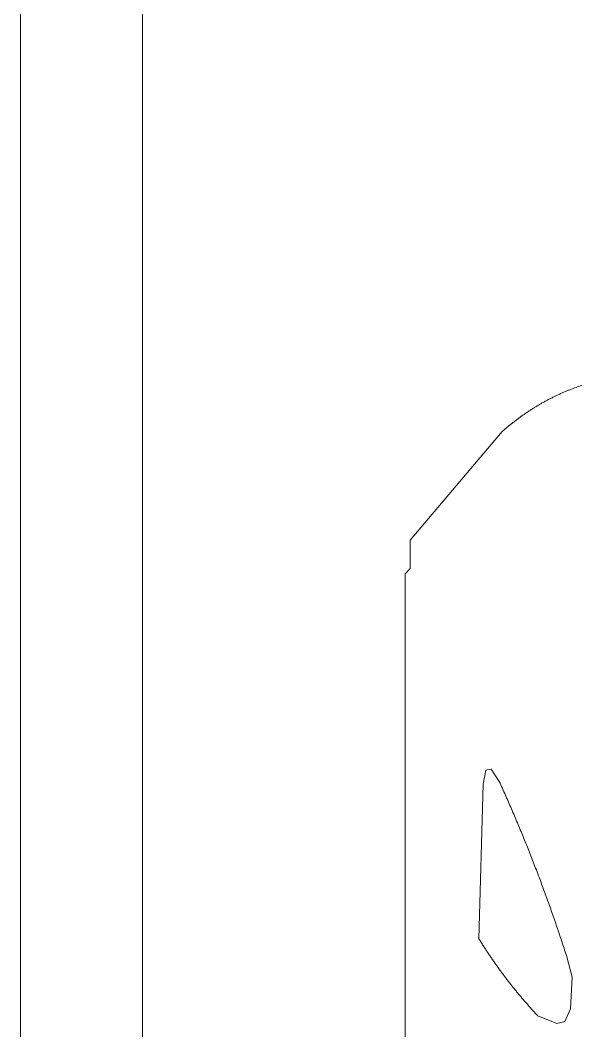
# Model space of a CAD drawing. Header units: millimetres. Extents: x 10 to 410, y 10 to 287.
# Drawn here: x 95.45 to 102.36, y 155.97 to 168.4 of the extents above; entities that cross this region are included whole.
import ezdxf

# ---------------------------------------------------------------- set-up
doc = ezdxf.new("R2010")
doc.units = ezdxf.units.MM
doc.layers.add('LAYER6', color=252, linetype='Continuous')

# ---------------------------------------------------------------- blocks, each defined once
blk = doc.blocks.new('FcPack%d0')
at = {"layer": 'LAYER6', "color": 1, "linetype": 'Continuous', "lineweight": 13}
for p, q in [((-49.647, -31.749), (-49.653, 73.62)), ((-48.147, -31.749), (-48.153, 73.62)), ((-49.65, 31.366), (-49.647, -31.749)), ((-42.858, 7.96), (-42.868, 7.956)), ((-42.848, 7.963), (-42.858, 7.96)), ((-42.838, 7.967), (-42.848, 7.963)), ((-42.829, 7.971), (-42.838, 7.967)), ((-42.811, 7.977), (-42.829, 7.971)), ((-42.794, 7.983), (-42.811, 7.977)), ((-42.777, 7.989), (-42.794, 7.983)), ((-42.759, 7.995), (-42.777, 7.989)), ((-42.742, 8.001), (-42.759, 7.995)), ((-43.135, 7.836), (-43.145, 7.831)), ((-43.126, 7.841), (-43.135, 7.836)), ((-43.116, 7.846), (-43.126, 7.841)), ((-43.107, 7.85), (-43.116, 7.846)), ((-43.098, 7.855), (-43.107, 7.85)), ((-43.088, 7.86), (-43.098, 7.855)), ((-43.079, 7.864), (-43.088, 7.86)), ((-43.069, 7.869), (-43.079, 7.864)), ((-43.06, 7.873), (-43.069, 7.869)), ((-43.05, 7.878), (-43.06, 7.873)), ((-43.041, 7.882), (-43.05, 7.878)), ((-43.031, 7.887), (-43.041, 7.882)), ((-43.022, 7.891), (-43.031, 7.887)), ((-43.012, 7.895), (-43.022, 7.891)), ((-43.003, 7.9), (-43.012, 7.895)), ((-42.993, 7.904), (-43.003, 7.9)), ((-42.984, 7.908), (-42.993, 7.904)), ((-42.974, 7.912), (-42.984, 7.908)), ((-42.964, 7.917), (-42.974, 7.912)), ((-42.955, 7.921), (-42.964, 7.917)), ((-42.945, 7.925), (-42.955, 7.921)), ((-42.936, 7.929), (-42.945, 7.925)), ((-42.926, 7.933), (-42.936, 7.929)), ((-42.916, 7.937), (-42.926, 7.933)), ((-42.907, 7.941), (-42.916, 7.937)), ((-42.897, 7.944), (-42.907, 7.941)), ((-42.887, 7.948), (-42.897, 7.944)), ((-42.877, 7.952), (-42.887, 7.948)), ((-42.868, 7.956), (-42.877, 7.952)), ((-43.355, 7.71), (-43.364, 7.704)), ((-43.346, 7.716), (-43.355, 7.71)), ((-43.337, 7.721), (-43.346, 7.716)), ((-43.328, 7.727), (-43.337, 7.721)), ((-43.319, 7.732), (-43.328, 7.727)), ((-43.31, 7.738), (-43.319, 7.732)), ((-43.301, 7.743), (-43.31, 7.738)), ((-43.292, 7.749), (-43.301, 7.743)), ((-43.283, 7.754), (-43.292, 7.749)), ((-43.274, 7.76), (-43.283, 7.754)), ((-43.264, 7.765), (-43.274, 7.76)), ((-43.255, 7.77), (-43.264, 7.765)), ((-43.246, 7.776), (-43.255, 7.77)), ((-43.237, 7.781), (-43.246, 7.776)), ((-43.228, 7.786), (-43.237, 7.781)), ((-43.219, 7.791), (-43.228, 7.786)), ((-43.209, 7.796), (-43.219, 7.791)), ((-43.2, 7.801), (-43.209, 7.796)), ((-43.191, 7.806), (-43.2, 7.801)), ((-43.182, 7.811), (-43.191, 7.806)), ((-43.172, 7.816), (-43.182, 7.811)), ((-43.163, 7.821), (-43.172, 7.816)), ((-43.154, 7.826), (-43.163, 7.821)), ((-43.145, 7.831), (-43.154, 7.826)), ((-43.53, 7.589), (-43.538, 7.583)), ((-43.521, 7.596), (-43.53, 7.589)), ((-43.512, 7.602), (-43.521, 7.596)), ((-43.504, 7.608), (-43.512, 7.602)), ((-43.495, 7.614), (-43.504, 7.608)), ((-43.487, 7.621), (-43.495, 7.614)), ((-43.478, 7.627), (-43.487, 7.621)), ((-43.469, 7.633), (-43.478, 7.627)), ((-43.461, 7.639), (-43.469, 7.633)), ((-43.452, 7.645), (-43.461, 7.639)), ((-43.443, 7.651), (-43.452, 7.645)), ((-43.434, 7.657), (-43.443, 7.651)), ((-43.426, 7.663), (-43.434, 7.657)), ((-43.417, 7.669), (-43.426, 7.663)), ((-43.408, 7.675), (-43.417, 7.669)), ((-43.399, 7.681), (-43.408, 7.675)), ((-43.39, 7.687), (-43.399, 7.681)), ((-43.381, 7.693), (-43.39, 7.687)), ((-43.373, 7.698), (-43.381, 7.693)), ((-43.364, 7.704), (-43.373, 7.698)), ((-43.688, 7.462), (-43.696, 7.455)), ((-43.68, 7.469), (-43.688, 7.462)), ((-43.672, 7.476), (-43.68, 7.469)), ((-43.664, 7.483), (-43.672, 7.476)), ((-43.655, 7.49), (-43.664, 7.483)), ((-43.647, 7.496), (-43.655, 7.49)), ((-43.639, 7.503), (-43.647, 7.496)), ((-43.631, 7.51), (-43.639, 7.503)), ((-43.622, 7.517), (-43.631, 7.51)), ((-43.614, 7.524), (-43.622, 7.517)), ((-43.606, 7.53), (-43.614, 7.524)), ((-43.597, 7.537), (-43.606, 7.53)), ((-43.589, 7.544), (-43.597, 7.537)), ((-43.58, 7.55), (-43.589, 7.544)), ((-43.572, 7.557), (-43.58, 7.55)), ((-43.564, 7.563), (-43.572, 7.557)), ((-43.555, 7.57), (-43.564, 7.563)), ((-43.547, 7.576), (-43.555, 7.57)), ((-43.538, 7.583), (-43.547, 7.576)), ((-43.72, 7.433), (-44.855, 6.096)), ((-43.712, 7.441), (-43.72, 7.433)), ((-43.704, 7.448), (-43.712, 7.441)), ((-43.696, 7.455), (-43.704, 7.448)), ((-44.855, 6.096), (-44.855, 5.747)), ((-44.855, 5.747), (-44.914, 5.682)), ((-44.914, 5.682), (-44.914, -0.615)), ((-43.921, 3.268), (-43.955, 3.094)), ((-43.857, 3.28), (-43.921, 3.268)), ((-43.757, 3.128), (-43.857, 3.28)), ((-43.748, 3.107), (-43.757, 3.128)), ((-43.955, 3.094), (-44.007, 1.191)), ((-43.738, 3.086), (-43.748, 3.107)), ((-43.729, 3.065), (-43.738, 3.086)), ((-43.719, 3.044), (-43.729, 3.065)), ((-43.71, 3.023), (-43.719, 3.044)), ((-43.7, 3.002), (-43.71, 3.023)), ((-43.691, 2.981), (-43.7, 3.002)), ((-43.682, 2.96), (-43.691, 2.981)), ((-43.672, 2.939), (-43.682, 2.96)), ((-43.663, 2.917), (-43.672, 2.939)), ((-43.654, 2.896), (-43.663, 2.917)), ((-43.644, 2.875), (-43.654, 2.896)), ((-43.635, 2.854), (-43.644, 2.875)), ((-43.626, 2.833), (-43.635, 2.854)), ((-43.617, 2.812), (-43.626, 2.833)), ((-43.607, 2.79), (-43.617, 2.812)), ((-43.598, 2.769), (-43.607, 2.79)), ((-43.589, 2.748), (-43.598, 2.769)), ((-43.58, 2.726), (-43.589, 2.748)), ((-43.571, 2.705), (-43.58, 2.726)), ((-43.562, 2.684), (-43.571, 2.705)), ((-43.553, 2.663), (-43.562, 2.684)), ((-43.544, 2.641), (-43.553, 2.663)), ((-43.535, 2.62), (-43.544, 2.641)), ((-43.526, 2.599), (-43.535, 2.62)), ((-43.517, 2.577), (-43.526, 2.599)), ((-43.508, 2.556), (-43.517, 2.577)), ((-43.499, 2.534), (-43.508, 2.556)), ((-43.49, 2.513), (-43.499, 2.534)), ((-43.481, 2.492), (-43.49, 2.513)), ((-43.473, 2.47), (-43.481, 2.492)), ((-43.464, 2.449), (-43.473, 2.47)), ((-43.455, 2.427), (-43.464, 2.449)), ((-43.446, 2.406), (-43.455, 2.427)), ((-43.438, 2.384), (-43.446, 2.406)), ((-43.429, 2.363), (-43.438, 2.384)), ((-43.42, 2.341), (-43.429, 2.363)), ((-43.412, 2.32), (-43.42, 2.341)), ((-43.403, 2.298), (-43.412, 2.32)), ((-43.394, 2.277), (-43.403, 2.298)), ((-43.386, 2.255), (-43.394, 2.277)), ((-43.377, 2.234), (-43.386, 2.255)), ((-43.369, 2.212), (-43.377, 2.234)), ((-43.36, 2.191), (-43.369, 2.212)), ((-43.352, 2.169), (-43.36, 2.191)), ((-43.343, 2.147), (-43.352, 2.169)), ((-43.335, 2.126), (-43.343, 2.147)), ((-43.327, 2.104), (-43.335, 2.126)), ((-43.318, 2.083), (-43.327, 2.104)), ((-43.31, 2.061), (-43.318, 2.083)), ((-43.301, 2.039), (-43.31, 2.061)), ((-43.293, 2.018), (-43.301, 2.039)), ((-43.285, 1.996), (-43.293, 2.018)), ((-43.277, 1.974), (-43.285, 1.996)), ((-43.268, 1.952), (-43.277, 1.974)), ((-43.26, 1.931), (-43.268, 1.952)), ((-43.252, 1.909), (-43.26, 1.931)), ((-43.244, 1.887), (-43.252, 1.909)), ((-43.236, 1.866), (-43.244, 1.887)), ((-43.228, 1.844), (-43.236, 1.866)), ((-43.22, 1.822), (-43.228, 1.844)), ((-43.212, 1.8), (-43.22, 1.822)), ((-43.204, 1.778), (-43.212, 1.8)), ((-43.196, 1.757), (-43.204, 1.778)), ((-43.188, 1.735), (-43.196, 1.757)), ((-43.18, 1.713), (-43.188, 1.735)), ((-43.172, 1.691), (-43.18, 1.713)), ((-43.164, 1.669), (-43.172, 1.691)), ((-43.156, 1.647), (-43.164, 1.669)), ((-43.148, 1.625), (-43.156, 1.647)), ((-43.14, 1.604), (-43.148, 1.625)), ((-43.133, 1.582), (-43.14, 1.604)), ((-43.125, 1.56), (-43.133, 1.582)), ((-43.117, 1.538), (-43.125, 1.56)), ((-43.109, 1.516), (-43.117, 1.538)), ((-43.102, 1.494), (-43.109, 1.516)), ((-43.094, 1.472), (-43.102, 1.494)), ((-43.086, 1.45), (-43.094, 1.472)), ((-43.079, 1.428), (-43.086, 1.45)), ((-43.071, 1.406), (-43.079, 1.428)), ((-43.063, 1.384), (-43.071, 1.406)), ((-43.056, 1.362), (-43.063, 1.384)), ((-43.048, 1.34), (-43.056, 1.362)), ((-43.041, 1.318), (-43.048, 1.34)), ((-43.033, 1.296), (-43.041, 1.318)), ((-43.026, 1.274), (-43.033, 1.296)), ((-43.019, 1.252), (-43.026, 1.274)), ((-43.011, 1.23), (-43.019, 1.252)), ((-44.007, 1.191), (-44.001, 1.181)), ((-44.001, 1.181), (-43.994, 1.17)), ((-43.994, 1.17), (-43.988, 1.16)), ((-43.988, 1.16), (-43.981, 1.15)), ((-43.981, 1.15), (-43.975, 1.139)), ((-43.975, 1.139), (-43.968, 1.129)), ((-43.968, 1.129), (-43.962, 1.119)), ((-43.004, 1.208), (-43.011, 1.23)), ((-42.997, 1.186), (-43.004, 1.208)), ((-42.989, 1.163), (-42.997, 1.186)), ((-42.982, 1.141), (-42.989, 1.163)), ((-42.975, 1.119), (-42.982, 1.141)), ((-42.967, 1.097), (-42.975, 1.119)), ((-43.962, 1.119), (-43.955, 1.109)), ((-43.955, 1.109), (-43.949, 1.098)), ((-43.949, 1.098), (-43.942, 1.088)), ((-43.942, 1.088), (-43.936, 1.078)), ((-43.936, 1.078), (-43.929, 1.068)), ((-43.929, 1.068), (-43.922, 1.058)), ((-43.922, 1.058), (-43.916, 1.047)), ((-43.916, 1.047), (-43.909, 1.037)), ((-43.909, 1.037), (-43.902, 1.027)), ((-43.902, 1.027), (-43.896, 1.017)), ((-43.896, 1.017), (-43.889, 1.007)), ((-43.889, 1.007), (-43.882, 0.997)), ((-43.882, 0.997), (-43.875, 0.987)), ((-42.96, 1.075), (-42.967, 1.097)), ((-42.953, 1.053), (-42.96, 1.075)), ((-42.946, 1.031), (-42.953, 1.053)), ((-42.939, 1.008), (-42.946, 1.031)), ((-42.932, 0.986), (-42.939, 1.008)), ((-43.875, 0.987), (-43.868, 0.977)), ((-43.868, 0.977), (-43.862, 0.967)), ((-43.862, 0.967), (-43.855, 0.957)), ((-43.855, 0.957), (-43.848, 0.947)), ((-43.848, 0.947), (-43.841, 0.937)), ((-43.841, 0.937), (-43.834, 0.927)), ((-43.834, 0.927), (-43.827, 0.917)), ((-43.827, 0.917), (-43.82, 0.907)), ((-43.82, 0.907), (-43.813, 0.897)), ((-43.813, 0.897), (-43.806, 0.887)), ((-43.806, 0.887), (-43.799, 0.877)), ((-43.799, 0.877), (-43.792, 0.867)), ((-42.86, 0.722), (-42.932, 0.986)), ((-43.792, 0.867), (-43.785, 0.857)), ((-43.785, 0.857), (-43.778, 0.848)), ((-43.778, 0.848), (-43.771, 0.838)), ((-43.771, 0.838), (-43.764, 0.828)), ((-43.764, 0.828), (-43.757, 0.818)), ((-43.757, 0.818), (-43.75, 0.808)), ((-43.75, 0.808), (-43.743, 0.799)), ((-43.743, 0.799), (-43.736, 0.789)), ((-43.736, 0.789), (-43.729, 0.779)), ((-43.729, 0.779), (-43.721, 0.769)), ((-43.721, 0.769), (-43.714, 0.76)), ((-43.714, 0.76), (-43.707, 0.75)), ((-43.707, 0.75), (-43.7, 0.74)), ((-43.7, 0.74), (-43.693, 0.731)), ((-43.693, 0.731), (-43.685, 0.721)), ((-43.685, 0.721), (-43.678, 0.711)), ((-43.678, 0.711), (-43.671, 0.702)), ((-43.671, 0.702), (-43.663, 0.692)), ((-43.663, 0.692), (-43.656, 0.683)), ((-43.656, 0.683), (-43.649, 0.673)), ((-43.649, 0.673), (-43.641, 0.664)), ((-43.641, 0.664), (-43.634, 0.654)), ((-43.634, 0.654), (-43.626, 0.645)), ((-43.626, 0.645), (-43.619, 0.635)), ((-43.619, 0.635), (-43.612, 0.626)), ((-43.612, 0.626), (-43.604, 0.616)), ((-42.882, 0.329), (-42.86, 0.722)), ((-43.604, 0.616), (-43.597, 0.607)), ((-43.597, 0.607), (-43.589, 0.597)), ((-43.589, 0.597), (-43.582, 0.588)), ((-43.582, 0.588), (-43.574, 0.579)), ((-43.574, 0.579), (-43.566, 0.569)), ((-43.566, 0.569), (-43.559, 0.56)), ((-43.559, 0.56), (-43.551, 0.551)), ((-43.551, 0.551), (-43.544, 0.541)), ((-43.544, 0.541), (-43.536, 0.532)), ((-43.536, 0.532), (-43.528, 0.523)), ((-43.528, 0.523), (-43.521, 0.513)), ((-43.521, 0.513), (-43.513, 0.504)), ((-43.513, 0.504), (-43.505, 0.495)), ((-43.505, 0.495), (-43.498, 0.486)), ((-43.498, 0.486), (-43.49, 0.477)), ((-43.49, 0.477), (-43.482, 0.467)), ((-43.482, 0.467), (-43.474, 0.458)), ((-43.474, 0.458), (-43.467, 0.449)), ((-43.467, 0.449), (-43.459, 0.44)), ((-43.459, 0.44), (-43.451, 0.431)), ((-43.451, 0.431), (-43.443, 0.422)), ((-43.443, 0.422), (-43.435, 0.413)), ((-43.435, 0.413), (-43.427, 0.404)), ((-43.427, 0.404), (-43.42, 0.395)), ((-43.42, 0.395), (-43.412, 0.386)), ((-43.412, 0.386), (-43.404, 0.377)), ((-43.404, 0.377), (-43.396, 0.368)), ((-43.396, 0.368), (-43.388, 0.359)), ((-43.388, 0.359), (-43.38, 0.35)), ((-43.38, 0.35), (-43.372, 0.341)), ((-43.372, 0.341), (-43.364, 0.332)), ((-43.364, 0.332), (-43.356, 0.323)), ((-43.356, 0.323), (-43.348, 0.314)), ((-43.348, 0.314), (-43.34, 0.305)), ((-43.34, 0.305), (-43.332, 0.297)), ((-43.332, 0.297), (-43.324, 0.288)), ((-43.324, 0.288), (-43.316, 0.279)), ((-43.316, 0.279), (-43.307, 0.27)), ((-43.307, 0.27), (-43.299, 0.262)), ((-43.299, 0.262), (-43.291, 0.253)), ((-43.291, 0.253), (-43.283, 0.244)), ((-42.952, 0.176), (-42.882, 0.329)), ((-43.283, 0.244), (-43.05, 0.152)), ((-43.05, 0.152), (-42.952, 0.176))]:
    blk.add_line(p, q, dxfattribs=at)

msp = doc.modelspace()

# ---------------------------------------------------------------- block references
at = {"layer": 'LAYER6', "color": 1, "linetype": 'Continuous', "lineweight": 13}
msp.add_blockref('FcPack%d0', (145.1, 155.909), dxfattribs=at)

doc.saveas('drawing.dxf')
